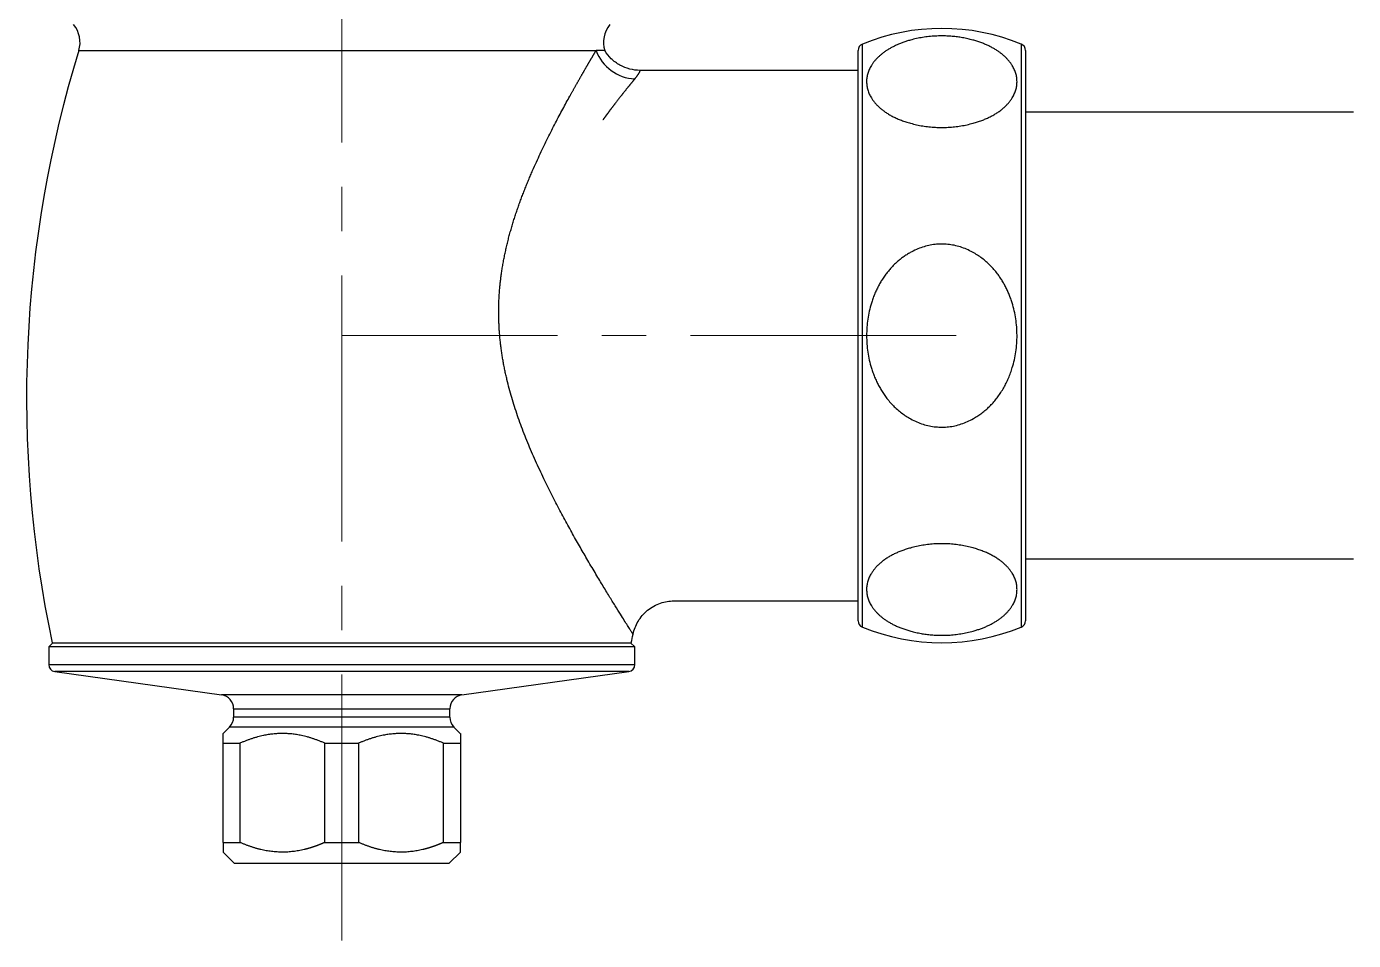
# Model space of a CAD drawing. Header units: millimetres. Extents: x 4257 to 5098, y 860 to 1455.
# Drawn here: x 4437.1 to 4532.2, y 1268.4 to 1333.8 of the extents above; entities that cross this region are included whole.
import ezdxf

# ---------------------------------------------------------------- set-up
doc = ezdxf.new("R2010")
doc.units = ezdxf.units.MM
doc.linetypes.add('CENTER2', pattern=[28.575, 19.05, -3.175, 3.175, -3.175])

msp = doc.modelspace()

# ---------------------------------------------------------------- linework, layer by layer
at = {"color": 1, "linetype": 'CENTER2', "lineweight": 18}
for p, q in [((4459.692, 1268.356), (4459.692, 1428.682)), ((4503.726, 1311.68), (4459.692, 1311.68))]:
    msp.add_line(p, q, dxfattribs=at)
at = {"lineweight": 25}
for p, q in [((4497.002, 1290.799), (4497.002, 1332.561)), ((4508.381, 1332.561), (4508.381, 1290.799)), ((4440.848, 1332.092), (4477.915, 1332.092)), ((4496.692, 1291.261), (4496.692, 1332.098)), ((4508.692, 1332.098), (4508.692, 1291.261)), ((4496.691, 1330.68), (4481.08, 1330.68)), ((4532.191, 1327.68), (4508.692, 1327.68)), ((4508.692, 1295.68), (4532.191, 1295.68)), ((4483.503, 1292.68), (4496.692, 1292.68)), ((4438.992, 1289.68), (4438.692, 1289.38)), ((4438.942, 1289.68), (4480.442, 1289.68)), ((4480.692, 1289.38), (4480.392, 1289.68)), ((4438.692, 1289.38), (4438.692, 1288.115)), ((4480.692, 1289.38), (4438.692, 1289.38)), ((4480.692, 1288.115), (4480.692, 1289.38)), ((4438.692, 1288.115), (4480.692, 1288.115)), ((4439.122, 1287.619), (4451.081, 1285.939)), ((4468.302, 1285.939), (4480.261, 1287.619)), ((4459.692, 1285.939), (4451.081, 1285.939)), ((4468.302, 1285.939), (4459.692, 1285.939)), ((4451.942, 1284.948), (4451.942, 1284.344)), ((4451.942, 1284.948), (4459.692, 1284.948)), ((4459.692, 1284.948), (4467.442, 1284.948)), ((4467.442, 1284.344), (4467.442, 1284.948)), ((4459.692, 1284.344), (4451.942, 1284.344)), ((4467.442, 1284.344), (4459.692, 1284.344)), ((4451.649, 1283.637), (4451.179, 1283.167)), ((4467.734, 1283.637), (4451.649, 1283.637)), ((4468.204, 1283.167), (4467.734, 1283.637)), ((4451.192, 1275.38), (4451.192, 1282.48)), ((4451.192, 1282.48), (4452.393, 1282.48)), ((4452.393, 1282.48), (4452.393, 1275.38)), ((4458.49, 1275.38), (4458.49, 1282.48)), ((4458.49, 1282.48), (4460.893, 1282.48)), ((4460.893, 1282.48), (4460.893, 1275.38)), ((4466.99, 1275.38), (4466.99, 1282.48)), ((4466.99, 1282.48), (4468.192, 1282.48)), ((4468.192, 1282.48), (4468.192, 1275.38)), ((4451.192, 1275.38), (4452.393, 1275.38)), ((4458.49, 1275.38), (4460.893, 1275.38)), ((4466.99, 1275.38), (4468.192, 1275.38)), ((4451.192, 1274.68), (4451.992, 1273.88)), ((4467.392, 1273.88), (4468.192, 1274.68)), ((4451.992, 1273.88), (4459.692, 1273.88)), ((4459.692, 1273.88), (4467.392, 1273.88))]:
    msp.add_line(p, q, dxfattribs=at)
for centre, radius, start, end in [((4438.937, 1332.681), 2, 342.87666, 39.53889), ((4480.446, 1332.681), 2, 140.46111, 197.12334), ((4502.692, 1318.655), 15.025, 67.74945, 112.25055), ((4497.192, 1332.098), 0.5, 112.25055, 180), ((4508.192, 1332.098), 0.5, 0, 67.74945), ((4521.603, 1307.213), 84.5, 162.87666, 191.9751), ((4497.192, 1291.261), 0.5, 180, 247.74945), ((4502.692, 1304.705), 15.025, 247.74945, 292.25055), ((4508.192, 1291.261), 0.5, 292.25055, 0), ((4397.78, 1307.213), 84.5, 348.0249, 348.44383), ((4439.192, 1288.115), 0.5, 180, 262), ((4480.192, 1288.115), 0.5, 278, 0), ((4450.942, 1284.948), 1, 0, 82), ((4468.442, 1284.948), 1, 98, 180), ((4450.942, 1284.344), 1, 315, 0), ((4468.442, 1284.344), 1, 180, 225)]:
    msp.add_arc(centre, radius, start, end, dxfattribs=at)
msp.add_ellipse((4480.687, 1332.975), major_axis=(2.463, -1.713), ratio=0.953526, start_param=4.080662, end_param=5.298098, dxfattribs=at)
for points, degree, knots in [([(4502.692, 1326.588), (4502.537, 1326.588), (4502.229, 1326.596), (4501.771, 1326.632), (4501.321, 1326.694), (4500.878, 1326.779), (4500.474, 1326.88), (4500.112, 1326.989), (4499.791, 1327.101), (4499.489, 1327.224), (4499.205, 1327.358), (4498.939, 1327.503), (4498.737, 1327.63), (4498.59, 1327.732), (4498.489, 1327.806), (4498.392, 1327.881), (4498.299, 1327.957), (4498.211, 1328.035), (4498.126, 1328.113), (4498.045, 1328.194), (4497.969, 1328.275), (4497.896, 1328.358), (4497.828, 1328.442), (4497.763, 1328.528), (4497.703, 1328.615), (4497.605, 1328.766), (4497.488, 1328.984), (4497.38, 1329.273), (4497.316, 1329.567), (4497.295, 1329.865), (4497.315, 1330.162), (4497.379, 1330.455), (4497.485, 1330.742), (4497.614, 1330.985), (4497.746, 1331.184), (4497.867, 1331.342), (4498.002, 1331.495), (4498.151, 1331.645), (4498.314, 1331.79), (4498.491, 1331.931), (4498.649, 1332.043), (4498.781, 1332.13), (4498.88, 1332.192), (4498.983, 1332.252), (4499.089, 1332.311), (4499.197, 1332.368), (4499.308, 1332.424), (4499.423, 1332.477), (4499.54, 1332.53), (4499.66, 1332.58), (4499.783, 1332.629), (4499.91, 1332.676), (4500.039, 1332.721), (4500.171, 1332.765), (4500.306, 1332.807), (4500.538, 1332.873), (4500.871, 1332.956), (4501.313, 1333.04), (4501.761, 1333.1), (4502.215, 1333.136), (4502.647, 1333.148), (4503.055, 1333.14), (4503.435, 1333.116), (4503.811, 1333.076), (4504.184, 1333.019), (4504.554, 1332.945), (4504.896, 1332.859), (4505.209, 1332.767), (4505.491, 1332.671), (4505.758, 1332.567), (4506.011, 1332.455), (4506.251, 1332.336), (4506.476, 1332.21), (4506.648, 1332.101), (4506.776, 1332.013), (4506.864, 1331.95), (4506.949, 1331.885), (4507.031, 1331.819), (4507.11, 1331.753), (4507.185, 1331.685), (4507.258, 1331.616), (4507.328, 1331.546), (4507.395, 1331.476), (4507.459, 1331.404), (4507.52, 1331.331), (4507.578, 1331.258), (4507.633, 1331.183), (4507.685, 1331.107), (4507.778, 1330.963), (4507.893, 1330.747), (4508.002, 1330.458), (4508.067, 1330.165), (4508.088, 1329.869), (4508.068, 1329.573), (4508.004, 1329.279), (4507.896, 1328.991), (4507.761, 1328.738), (4507.614, 1328.519), (4507.468, 1328.335), (4507.304, 1328.157), (4507.121, 1327.986), (4506.919, 1327.821), (4506.737, 1327.691), (4506.584, 1327.591), (4506.468, 1327.521), (4506.349, 1327.452), (4506.225, 1327.386), (4506.098, 1327.322), (4505.967, 1327.261), (4505.832, 1327.201), (4505.693, 1327.144), (4505.55, 1327.089), (4505.403, 1327.037), (4505.252, 1326.987), (4505.098, 1326.939), (4504.851, 1326.868), (4504.509, 1326.782), (4504.064, 1326.695), (4503.612, 1326.633), (4503.154, 1326.596), (4502.846, 1326.588), (4502.692, 1326.588)], 3, [0, 0, 0, 0, 0.012295, 0.024551, 0.036892, 0.049438, 0.062299, 0.072762, 0.08315, 0.09351, 0.103893, 0.114346, 0.124917, 0.129675, 0.134427, 0.139176, 0.143927, 0.148682, 0.153444, 0.158219, 0.163008, 0.167815, 0.172645, 0.1775, 0.182384, 0.187299, 0.202863, 0.218422, 0.234087, 0.249969, 0.265846, 0.281476, 0.296967, 0.312429, 0.321489, 0.330457, 0.339355, 0.348205, 0.357029, 0.36585, 0.374689, 0.378931, 0.383153, 0.387356, 0.391545, 0.395722, 0.399891, 0.404054, 0.408214, 0.412376, 0.416541, 0.420713, 0.424896, 0.429092, 0.433305, 0.437538, 0.450405, 0.462927, 0.475213, 0.487379, 0.499548, 0.509696, 0.519841, 0.530057, 0.540413, 0.550976, 0.561809, 0.570914, 0.579929, 0.588884, 0.597811, 0.606741, 0.615705, 0.624734, 0.628847, 0.632958, 0.637068, 0.641181, 0.645299, 0.649423, 0.653557, 0.657702, 0.661861, 0.666037, 0.670231, 0.674445, 0.678682, 0.682945, 0.687234, 0.70285, 0.718422, 0.734059, 0.749873, 0.765677, 0.7813, 0.79685, 0.812439, 0.823087, 0.833586, 0.84397, 0.854274, 0.864535, 0.874788, 0.879672, 0.884529, 0.889363, 0.894179, 0.898982, 0.903775, 0.908565, 0.913355, 0.918151, 0.922958, 0.92778, 0.932622, 0.937489, 0.950442, 0.963054, 0.975437, 0.987711, 1, 1, 1, 1]), ([(4480.567, 1290.281), (4480.567, 1290.281), (4480.551, 1290.305), (4480.477, 1290.42), (4480.35, 1290.621), (4480.171, 1290.905), (4479.942, 1291.271), (4479.65, 1291.739), (4479.29, 1292.316), (4478.859, 1293.014), (4478.375, 1293.81), (4477.84, 1294.703), (4477.37, 1295.5), (4476.992, 1296.151), (4476.722, 1296.62), (4476.447, 1297.103), (4476.169, 1297.598), (4475.888, 1298.106), (4475.605, 1298.627), (4475.321, 1299.161), (4475.035, 1299.707), (4474.749, 1300.267), (4474.463, 1300.839), (4474.171, 1301.439), (4473.875, 1302.063), (4473.579, 1302.708), (4473.294, 1303.353), (4473.022, 1303.999), (4472.762, 1304.645), (4472.517, 1305.292), (4472.286, 1305.939), (4472.071, 1306.587), (4471.873, 1307.235), (4471.691, 1307.883), (4471.553, 1308.43), (4471.45, 1308.874), (4471.377, 1309.213), (4471.309, 1309.551), (4471.247, 1309.889), (4471.191, 1310.227), (4471.14, 1310.563), (4471.095, 1310.9), (4471.056, 1311.235), (4471.022, 1311.57), (4470.994, 1311.904), (4470.972, 1312.238), (4470.955, 1312.57), (4470.945, 1312.903), (4470.94, 1313.234), (4470.94, 1313.565), (4470.947, 1313.895), (4470.958, 1314.225), (4470.976, 1314.554), (4470.999, 1314.882), (4471.027, 1315.21), (4471.061, 1315.536), (4471.101, 1315.862), (4471.145, 1316.188), (4471.197, 1316.525), (4471.257, 1316.875), (4471.324, 1317.236), (4471.398, 1317.596), (4471.477, 1317.954), (4471.561, 1318.311), (4471.651, 1318.667), (4471.746, 1319.021), (4471.846, 1319.374), (4471.95, 1319.725), (4472.06, 1320.076), (4472.174, 1320.424), (4472.292, 1320.772), (4472.415, 1321.118), (4472.541, 1321.462), (4472.671, 1321.805), (4472.805, 1322.147), (4472.942, 1322.488), (4473.082, 1322.827), (4473.225, 1323.164), (4473.501, 1323.803), (4473.914, 1324.716), (4474.463, 1325.855), (4475.005, 1326.921), (4475.533, 1327.913), (4475.884, 1328.554), (4476.076, 1328.899), (4476.119, 1328.978), (4476.162, 1329.055), (4476.205, 1329.131), (4476.247, 1329.207), (4476.289, 1329.282), (4476.33, 1329.356), (4476.371, 1329.43), (4476.412, 1329.502), (4476.452, 1329.574), (4476.492, 1329.645), (4476.532, 1329.715), (4476.571, 1329.784), (4476.61, 1329.853), (4476.648, 1329.921), (4476.686, 1329.988), (4476.724, 1330.054), (4476.761, 1330.119), (4476.798, 1330.184), (4476.835, 1330.248), (4476.871, 1330.311), (4476.906, 1330.373), (4476.942, 1330.435), (4476.977, 1330.495), (4477.011, 1330.555), (4477.045, 1330.614), (4477.079, 1330.673), (4477.112, 1330.73), (4477.145, 1330.787), (4477.178, 1330.843), (4477.21, 1330.898), (4477.241, 1330.952), (4477.273, 1331.006), (4477.304, 1331.059), (4477.334, 1331.111), (4477.364, 1331.162), (4477.394, 1331.213), (4477.423, 1331.262), (4477.452, 1331.311), (4477.48, 1331.359), (4477.508, 1331.407), (4477.535, 1331.453), (4477.562, 1331.499), (4477.589, 1331.544), (4477.615, 1331.588), (4477.641, 1331.631), (4477.666, 1331.674), (4477.691, 1331.716), (4477.715, 1331.757), (4477.739, 1331.797), (4477.763, 1331.837), (4477.786, 1331.876), (4477.809, 1331.914), (4477.831, 1331.951), (4477.852, 1331.987), (4477.874, 1332.023), (4477.894, 1332.058), (4477.908, 1332.081), (4477.915, 1332.092)], 3, [0, 0, 0, 0, 0.018181, 0.037763, 0.057434, 0.077303, 0.097473, 0.118041, 0.141569, 0.165484, 0.189893, 0.214894, 0.240577, 0.251883, 0.2632, 0.274531, 0.285882, 0.297258, 0.308665, 0.320108, 0.331591, 0.343121, 0.354702, 0.366339, 0.378938, 0.39133, 0.403523, 0.415526, 0.427346, 0.438994, 0.45048, 0.461814, 0.473009, 0.484077, 0.495031, 0.500728, 0.506387, 0.51201, 0.517599, 0.523157, 0.528687, 0.53419, 0.53967, 0.545129, 0.55057, 0.555994, 0.561406, 0.566807, 0.5722, 0.577588, 0.582973, 0.588358, 0.593745, 0.599138, 0.604538, 0.609948, 0.61537, 0.620807, 0.626262, 0.632386, 0.638528, 0.64469, 0.650875, 0.657086, 0.663325, 0.669594, 0.675895, 0.682232, 0.688605, 0.695017, 0.70147, 0.707966, 0.714507, 0.721093, 0.727727, 0.73441, 0.741143, 0.747929, 0.754767, 0.780148, 0.805223, 0.830061, 0.854729, 0.879297, 0.881503, 0.883703, 0.885897, 0.888085, 0.890268, 0.892445, 0.894617, 0.896783, 0.898944, 0.9011, 0.903251, 0.905396, 0.907536, 0.909672, 0.911802, 0.913928, 0.916049, 0.918165, 0.920277, 0.922384, 0.924486, 0.926585, 0.928679, 0.930769, 0.932855, 0.934937, 0.937015, 0.939089, 0.941159, 0.943226, 0.945289, 0.947349, 0.949406, 0.951459, 0.953509, 0.955556, 0.957599, 0.95964, 0.961678, 0.963714, 0.965747, 0.967777, 0.969805, 0.97183, 0.973853, 0.975875, 0.977894, 0.979911, 0.981926, 0.98394, 0.985952, 0.987963, 0.989972, 0.99198, 0.993986, 0.995992, 0.997996, 1, 1, 1, 1]), ([(4481.08, 1330.68), (4480.826, 1330.681), (4480.327, 1330.743), (4479.608, 1331.027), (4478.987, 1331.486), (4478.67, 1331.877), (4478.535, 1332.092)], 3, [0, 0, 0, 0, 0.245949, 0.5, 0.754051, 1, 1, 1, 1]), ([(4481.08, 1330.68), (4481.08, 1330.68), (4481.077, 1330.672), (4481.063, 1330.641), (4481.04, 1330.592), (4481.015, 1330.545), (4480.996, 1330.511), (4480.986, 1330.494), (4480.975, 1330.477), (4480.965, 1330.459), (4480.953, 1330.44), (4480.941, 1330.421), (4480.928, 1330.401), (4480.915, 1330.381), (4480.901, 1330.36), (4480.886, 1330.338), (4480.871, 1330.316), (4480.855, 1330.294), (4480.839, 1330.271), (4480.822, 1330.247), (4480.805, 1330.223), (4480.787, 1330.199), (4480.768, 1330.174), (4480.749, 1330.149), (4480.729, 1330.124), (4480.709, 1330.098), (4480.694, 1330.08), (4480.687, 1330.071)], 3, [0, 0, 0, 0, 0.13579, 0.264488, 0.385218, 0.498022, 0.523611, 0.549027, 0.574269, 0.59934, 0.624239, 0.648968, 0.673526, 0.697916, 0.722137, 0.746191, 0.770079, 0.793801, 0.817358, 0.840751, 0.863982, 0.887051, 0.909958, 0.932706, 0.955295, 0.977726, 1, 1, 1, 1]), ([(4480.687, 1330.071), (4480.582, 1329.941), (4480.456, 1329.786), (4480.161, 1329.421), (4479.992, 1329.211), (4479.613, 1328.73), (4479.401, 1328.459), (4479.053, 1328.003), (4478.932, 1327.843), (4478.742, 1327.59), (4478.644, 1327.46), (4478.528, 1327.303), (4478.469, 1327.223), (4478.439, 1327.182), (4478.424, 1327.162), (4478.416, 1327.152), (4478.413, 1327.147), (4478.411, 1327.144), (4478.41, 1327.143), (4478.409, 1327.143), (4478.409, 1327.142), (4478.409, 1327.142), (4478.409, 1327.142), (4478.409, 1327.142)], 3, [0, 0, 0, 0, 0.0000076675, 0.0000076675, 0.00001533499, 0.00001533499, 0.00002300249, 0.00002300249, 0.00002683624, 0.00002683624, 0.00002875311, 0.00002971155, 0.00003019076, 0.00003043037, 0.00003055018, 0.00003061008, 0.00003064003, 0.00003065501, 0.0000306625, 0.00003066624, 0.00003066811, 0.00003066811, 0.00003066952, 0.00003066952, 0.00003066998, 0.00003066998]), ([(4497.302, 1311.68), (4497.302, 1311.879), (4497.316, 1312.273), (4497.379, 1312.859), (4497.486, 1313.434), (4497.615, 1313.919), (4497.747, 1314.318), (4497.867, 1314.632), (4498.002, 1314.938), (4498.15, 1315.235), (4498.312, 1315.523), (4498.487, 1315.803), (4498.642, 1316.024), (4498.769, 1316.191), (4498.861, 1316.307), (4498.956, 1316.42), (4499.054, 1316.53), (4499.154, 1316.637), (4499.257, 1316.742), (4499.363, 1316.843), (4499.471, 1316.942), (4499.582, 1317.038), (4499.696, 1317.13), (4499.812, 1317.22), (4499.931, 1317.307), (4500.052, 1317.391), (4500.177, 1317.472), (4500.303, 1317.55), (4500.53, 1317.68), (4500.86, 1317.846), (4501.303, 1318.018), (4501.751, 1318.143), (4502.205, 1318.218), (4502.663, 1318.245), (4503.121, 1318.224), (4503.577, 1318.154), (4504.027, 1318.035), (4504.472, 1317.867), (4504.88, 1317.668), (4505.247, 1317.45), (4505.572, 1317.225), (4505.878, 1316.977), (4506.164, 1316.709), (4506.432, 1316.42), (4506.629, 1316.175), (4506.768, 1315.985), (4506.856, 1315.858), (4506.941, 1315.729), (4507.023, 1315.598), (4507.102, 1315.465), (4507.179, 1315.33), (4507.252, 1315.193), (4507.322, 1315.053), (4507.389, 1314.912), (4507.453, 1314.769), (4507.515, 1314.623), (4507.573, 1314.476), (4507.628, 1314.326), (4507.681, 1314.175), (4507.774, 1313.886), (4507.89, 1313.457), (4508, 1312.88), (4508.066, 1312.294), (4508.088, 1311.702), (4508.069, 1311.111), (4508.006, 1310.525), (4507.9, 1309.949), (4507.767, 1309.442), (4507.621, 1309.005), (4507.476, 1308.637), (4507.313, 1308.281), (4507.131, 1307.938), (4506.93, 1307.608), (4506.749, 1307.346), (4506.597, 1307.147), (4506.482, 1307.005), (4506.363, 1306.867), (4506.241, 1306.734), (4506.114, 1306.605), (4505.983, 1306.481), (4505.849, 1306.361), (4505.71, 1306.246), (4505.568, 1306.135), (4505.422, 1306.029), (4505.272, 1305.927), (4505.118, 1305.83), (4504.872, 1305.687), (4504.532, 1305.515), (4504.088, 1305.342), (4503.638, 1305.217), (4503.181, 1305.141), (4502.719, 1305.114), (4502.257, 1305.136), (4501.798, 1305.206), (4501.346, 1305.325), (4500.901, 1305.492), (4500.495, 1305.691), (4500.13, 1305.909), (4499.807, 1306.135), (4499.502, 1306.383), (4499.216, 1306.653), (4498.948, 1306.944), (4498.747, 1307.194), (4498.603, 1307.392), (4498.509, 1307.529), (4498.417, 1307.668), (4498.33, 1307.81), (4498.246, 1307.954), (4498.165, 1308.101), (4498.088, 1308.249), (4498.015, 1308.4), (4497.945, 1308.553), (4497.878, 1308.709), (4497.815, 1308.866), (4497.755, 1309.026), (4497.699, 1309.188), (4497.604, 1309.483), (4497.488, 1309.917), (4497.38, 1310.495), (4497.316, 1311.084), (4497.302, 1311.48), (4497.302, 1311.68)], 3, [0, 0, 0, 0, 0.015848, 0.031463, 0.046953, 0.062427, 0.071459, 0.080396, 0.089259, 0.09807, 0.106852, 0.115625, 0.124412, 0.128368, 0.132308, 0.136233, 0.140146, 0.14405, 0.147948, 0.151841, 0.155733, 0.159626, 0.163523, 0.167425, 0.171337, 0.17526, 0.179197, 0.18315, 0.187122, 0.200042, 0.212601, 0.224907, 0.237078, 0.249238, 0.261412, 0.273599, 0.285923, 0.298504, 0.31145, 0.322047, 0.33253, 0.342949, 0.353354, 0.363795, 0.374319, 0.37843, 0.382538, 0.386647, 0.390758, 0.394874, 0.398998, 0.40313, 0.407275, 0.411434, 0.415609, 0.419802, 0.424017, 0.428254, 0.432517, 0.436807, 0.452407, 0.467961, 0.483579, 0.49937, 0.515148, 0.530748, 0.54628, 0.561854, 0.572499, 0.582994, 0.593374, 0.603675, 0.613931, 0.624178, 0.629059, 0.633912, 0.638743, 0.643556, 0.648354, 0.653145, 0.657931, 0.662717, 0.667509, 0.672312, 0.677129, 0.681966, 0.686829, 0.699762, 0.712355, 0.724718, 0.73697, 0.749236, 0.761529, 0.773793, 0.786152, 0.798726, 0.811625, 0.822161, 0.832612, 0.84303, 0.853462, 0.86396, 0.874571, 0.879009, 0.883442, 0.887873, 0.892303, 0.896736, 0.901175, 0.905622, 0.91008, 0.914553, 0.919043, 0.923553, 0.928086, 0.932644, 0.93723, 0.952816, 0.968399, 0.98409, 1, 1, 1, 1]), ([(4502.692, 1296.772), (4502.846, 1296.772), (4503.154, 1296.764), (4503.612, 1296.727), (4504.062, 1296.666), (4504.506, 1296.581), (4504.909, 1296.48), (4505.272, 1296.371), (4505.592, 1296.259), (4505.894, 1296.136), (4506.178, 1296.001), (4506.444, 1295.856), (4506.646, 1295.73), (4506.793, 1295.628), (4506.894, 1295.554), (4506.991, 1295.479), (4507.084, 1295.403), (4507.173, 1295.325), (4507.257, 1295.246), (4507.338, 1295.166), (4507.414, 1295.085), (4507.487, 1295.002), (4507.555, 1294.918), (4507.62, 1294.832), (4507.68, 1294.745), (4507.778, 1294.594), (4507.895, 1294.375), (4508.003, 1294.087), (4508.067, 1293.792), (4508.088, 1293.494), (4508.068, 1293.198), (4508.004, 1292.905), (4507.898, 1292.618), (4507.769, 1292.375), (4507.637, 1292.176), (4507.516, 1292.018), (4507.381, 1291.864), (4507.232, 1291.715), (4507.069, 1291.57), (4506.892, 1291.429), (4506.734, 1291.316), (4506.602, 1291.23), (4506.503, 1291.168), (4506.4, 1291.108), (4506.295, 1291.049), (4506.186, 1290.992), (4506.075, 1290.936), (4505.96, 1290.882), (4505.843, 1290.83), (4505.723, 1290.78), (4505.6, 1290.731), (4505.473, 1290.684), (4505.344, 1290.638), (4505.212, 1290.595), (4505.077, 1290.553), (4504.845, 1290.487), (4504.512, 1290.404), (4504.071, 1290.32), (4503.622, 1290.26), (4503.168, 1290.224), (4502.736, 1290.211), (4502.329, 1290.219), (4501.949, 1290.243), (4501.572, 1290.284), (4501.199, 1290.341), (4500.83, 1290.415), (4500.487, 1290.501), (4500.174, 1290.593), (4499.893, 1290.689), (4499.625, 1290.793), (4499.372, 1290.905), (4499.133, 1291.024), (4498.907, 1291.15), (4498.735, 1291.259), (4498.608, 1291.346), (4498.519, 1291.41), (4498.434, 1291.475), (4498.353, 1291.54), (4498.274, 1291.607), (4498.198, 1291.675), (4498.125, 1291.744), (4498.055, 1291.813), (4497.988, 1291.884), (4497.924, 1291.956), (4497.863, 1292.029), (4497.805, 1292.102), (4497.75, 1292.177), (4497.698, 1292.253), (4497.605, 1292.397), (4497.49, 1292.612), (4497.381, 1292.901), (4497.316, 1293.195), (4497.295, 1293.491), (4497.315, 1293.787), (4497.38, 1294.081), (4497.487, 1294.369), (4497.622, 1294.622), (4497.769, 1294.841), (4497.915, 1295.025), (4498.079, 1295.202), (4498.262, 1295.374), (4498.464, 1295.538), (4498.647, 1295.669), (4498.799, 1295.769), (4498.915, 1295.839), (4499.034, 1295.908), (4499.158, 1295.974), (4499.285, 1296.038), (4499.416, 1296.099), (4499.551, 1296.159), (4499.69, 1296.216), (4499.833, 1296.27), (4499.98, 1296.323), (4500.131, 1296.373), (4500.286, 1296.421), (4500.532, 1296.492), (4500.874, 1296.578), (4501.319, 1296.664), (4501.771, 1296.727), (4502.229, 1296.764), (4502.537, 1296.772), (4502.692, 1296.772)], 3, [0, 0, 0, 0, 0.012295, 0.024551, 0.036892, 0.049438, 0.062299, 0.072762, 0.08315, 0.09351, 0.103893, 0.114346, 0.124917, 0.129675, 0.134427, 0.139176, 0.143927, 0.148682, 0.153444, 0.158219, 0.163008, 0.167815, 0.172645, 0.1775, 0.182384, 0.187299, 0.202863, 0.218422, 0.234087, 0.249969, 0.265846, 0.281476, 0.296967, 0.312429, 0.321489, 0.330457, 0.339355, 0.348205, 0.357029, 0.36585, 0.374689, 0.378931, 0.383153, 0.387356, 0.391545, 0.395722, 0.399891, 0.404054, 0.408214, 0.412376, 0.416541, 0.420713, 0.424896, 0.429092, 0.433305, 0.437538, 0.450405, 0.462927, 0.475213, 0.487379, 0.499548, 0.509696, 0.519841, 0.530057, 0.540413, 0.550976, 0.561809, 0.570914, 0.579929, 0.588884, 0.597811, 0.606741, 0.615705, 0.624734, 0.628847, 0.632958, 0.637068, 0.641181, 0.645299, 0.649423, 0.653557, 0.657702, 0.661861, 0.666037, 0.670231, 0.674445, 0.678682, 0.682945, 0.687234, 0.70285, 0.718422, 0.734059, 0.749873, 0.765677, 0.7813, 0.79685, 0.812439, 0.823087, 0.833586, 0.84397, 0.854274, 0.864535, 0.874788, 0.879672, 0.884529, 0.889363, 0.894179, 0.898982, 0.903775, 0.908565, 0.913355, 0.918151, 0.922958, 0.92778, 0.932622, 0.937489, 0.950442, 0.963054, 0.975437, 0.987711, 1, 1, 1, 1]), ([(4480.567, 1290.281), (4480.639, 1290.617), (4480.88, 1291.248), (4481.568, 1292.054), (4482.496, 1292.566), (4483.162, 1292.677), (4483.506, 1292.68)], 3, [0, 0, 0, 0, 0.242533, 0.5, 0.757467, 1, 1, 1, 1]), ([(4480.261, 1287.619), (4480.261, 1287.619), (4480.228, 1287.619), (4480.096, 1287.619), (4479.997, 1287.619), (4479.735, 1287.619), (4479.571, 1287.619), (4479.18, 1287.619), (4478.953, 1287.619), (4478.438, 1287.619), (4478.15, 1287.619), (4477.515, 1287.619), (4477.169, 1287.619), (4476.421, 1287.619), (4476.019, 1287.619), (4475.165, 1287.619), (4474.712, 1287.619), (4473.76, 1287.619), (4473.261, 1287.619), (4472.22, 1287.619), (4471.679, 1287.619), (4470.56, 1287.619), (4469.982, 1287.619), (4468.794, 1287.619), (4468.185, 1287.619), (4466.941, 1287.619), (4466.307, 1287.619), (4465.018, 1287.619), (4464.365, 1287.619), (4463.044, 1287.619), (4462.378, 1287.619), (4461.038, 1287.619), (4460.365, 1287.619), (4459.018, 1287.619), (4458.345, 1287.619), (4457.005, 1287.619), (4456.339, 1287.619), (4455.018, 1287.619), (4454.365, 1287.619), (4453.076, 1287.619), (4452.442, 1287.619), (4451.198, 1287.619), (4450.589, 1287.619), (4449.401, 1287.619), (4448.823, 1287.619), (4447.704, 1287.619), (4447.163, 1287.619), (4446.122, 1287.619), (4445.623, 1287.619), (4444.671, 1287.619), (4444.218, 1287.619), (4443.364, 1287.619), (4442.963, 1287.619), (4442.215, 1287.619), (4441.868, 1287.619), (4441.233, 1287.619), (4440.945, 1287.619), (4440.43, 1287.619), (4440.203, 1287.619), (4439.812, 1287.619), (4439.649, 1287.619), (4439.386, 1287.619), (4439.287, 1287.619), (4439.155, 1287.619), (4439.122, 1287.619), (4439.122, 1287.619)], 3, [0, 0, 0, 0, 0.031162, 0.031162, 0.062418, 0.062418, 0.093674, 0.093674, 0.12493, 0.12493, 0.156186, 0.156186, 0.187441, 0.187441, 0.218697, 0.218697, 0.249953, 0.249953, 0.281209, 0.281209, 0.312465, 0.312465, 0.343721, 0.343721, 0.374977, 0.374977, 0.406232, 0.406232, 0.437488, 0.437488, 0.468744, 0.468744, 0.5, 0.5, 0.531256, 0.531256, 0.562512, 0.562512, 0.593768, 0.593768, 0.625023, 0.625023, 0.656279, 0.656279, 0.687535, 0.687535, 0.718791, 0.718791, 0.750047, 0.750047, 0.781303, 0.781303, 0.812559, 0.812559, 0.843814, 0.843814, 0.87507, 0.87507, 0.906326, 0.906326, 0.937582, 0.937582, 0.968838, 0.968838, 1, 1, 1, 1]), ([(4451.192, 1282.48), (4451.192, 1283.18), (4451.192, 1283.18), (4451.192, 1283.18)], 2, [0, 0, 0, 0.999719, 1, 1, 1]), ([(4458.49, 1282.48), (4456.904, 1283.181), (4455.438, 1283.18), (4453.976, 1283.179), (4452.393, 1282.48)], 2, [0, 0, 0, 0.5, 0.5, 1, 1, 1]), ([(4466.99, 1282.48), (4465.404, 1283.181), (4463.938, 1283.18), (4462.476, 1283.179), (4460.893, 1282.48)], 2, [0, 0, 0, 0.5, 0.5, 1, 1, 1]), ([(4468.192, 1283.18), (4468.192, 1283.18), (4468.192, 1283.18), (4468.192, 1282.48)], 2, [0, 0, 0, 0.000281, 1, 1, 1]), ([(4451.192, 1275.38), (4451.192, 1275.373), (4451.192, 1275.358), (4451.192, 1275.337), (4451.192, 1275.316), (4451.192, 1275.296), (4451.192, 1275.276), (4451.192, 1275.256), (4451.192, 1275.236), (4451.192, 1275.217), (4451.192, 1275.198), (4451.192, 1275.18), (4451.192, 1275.162), (4451.192, 1275.144), (4451.192, 1275.126), (4451.191, 1275.109), (4451.191, 1275.092), (4451.191, 1275.076), (4451.191, 1275.06), (4451.191, 1275.044), (4451.191, 1275.028), (4451.191, 1275.013), (4451.191, 1274.998), (4451.191, 1274.984), (4451.191, 1274.969), (4451.191, 1274.955), (4451.191, 1274.942), (4451.191, 1274.929), (4451.191, 1274.916), (4451.191, 1274.903), (4451.191, 1274.891), (4451.191, 1274.879), (4451.191, 1274.84), (4451.191, 1274.782), (4451.192, 1274.723), (4451.192, 1274.688), (4451.192, 1274.68), (4451.192, 1274.68), (4451.192, 1274.68)], 3, [0, 0, 0, 0, 0.016751, 0.033448, 0.050092, 0.066685, 0.083227, 0.099719, 0.116164, 0.132561, 0.148912, 0.165219, 0.181482, 0.197703, 0.213883, 0.230024, 0.246126, 0.262191, 0.27822, 0.294215, 0.310177, 0.326107, 0.342007, 0.357878, 0.373722, 0.389539, 0.405332, 0.421101, 0.436849, 0.452576, 0.468285, 0.483976, 0.499652, 0.626746, 0.751793, 0.875761, 0.999652, 1, 1, 1, 1]), ([(4458.49, 1275.38), (4458.474, 1275.373), (4458.441, 1275.358), (4458.392, 1275.337), (4458.343, 1275.316), (4458.294, 1275.296), (4458.245, 1275.276), (4458.197, 1275.256), (4458.148, 1275.236), (4458.099, 1275.217), (4458.051, 1275.198), (4458.002, 1275.179), (4457.954, 1275.161), (4457.905, 1275.143), (4457.857, 1275.126), (4457.809, 1275.109), (4457.76, 1275.092), (4457.712, 1275.075), (4457.664, 1275.059), (4457.616, 1275.043), (4457.568, 1275.027), (4457.519, 1275.012), (4457.471, 1274.997), (4457.423, 1274.983), (4457.375, 1274.968), (4457.327, 1274.955), (4457.279, 1274.941), (4457.231, 1274.928), (4457.183, 1274.915), (4457.135, 1274.902), (4457.087, 1274.89), (4457.039, 1274.878), (4456.877, 1274.839), (4456.602, 1274.781), (4456.213, 1274.723), (4455.825, 1274.687), (4455.438, 1274.676), (4455.051, 1274.688), (4454.664, 1274.723), (4454.276, 1274.782), (4453.986, 1274.843), (4453.795, 1274.89), (4453.702, 1274.914), (4453.61, 1274.939), (4453.517, 1274.966), (4453.424, 1274.993), (4453.331, 1275.022), (4453.238, 1275.052), (4453.145, 1275.084), (4453.052, 1275.116), (4452.958, 1275.15), (4452.865, 1275.185), (4452.771, 1275.222), (4452.677, 1275.26), (4452.582, 1275.298), (4452.488, 1275.338), (4452.425, 1275.366), (4452.393, 1275.38)], 3, [0, 0, 0, 0, 0.008396, 0.016765, 0.025108, 0.033425, 0.041716, 0.049982, 0.058225, 0.066443, 0.074639, 0.082812, 0.090963, 0.099093, 0.107203, 0.115292, 0.123363, 0.131415, 0.139449, 0.147465, 0.155466, 0.16345, 0.171419, 0.179373, 0.187314, 0.195242, 0.203157, 0.211061, 0.218954, 0.226837, 0.23471, 0.242575, 0.250431, 0.314033, 0.376609, 0.438644, 0.500641, 0.562528, 0.62443, 0.686845, 0.750254, 0.765426, 0.780632, 0.795877, 0.811168, 0.82651, 0.841907, 0.857365, 0.872888, 0.888482, 0.904151, 0.9199, 0.935734, 0.951656, 0.967672, 0.983785, 1, 1, 1, 1]), ([(4466.99, 1275.38), (4466.974, 1275.373), (4466.941, 1275.358), (4466.892, 1275.337), (4466.843, 1275.316), (4466.794, 1275.296), (4466.745, 1275.276), (4466.697, 1275.256), (4466.648, 1275.236), (4466.599, 1275.217), (4466.551, 1275.198), (4466.502, 1275.179), (4466.454, 1275.161), (4466.405, 1275.143), (4466.357, 1275.126), (4466.309, 1275.109), (4466.261, 1275.092), (4466.212, 1275.075), (4466.164, 1275.059), (4466.116, 1275.043), (4466.068, 1275.027), (4466.02, 1275.012), (4465.972, 1274.997), (4465.923, 1274.983), (4465.875, 1274.968), (4465.827, 1274.955), (4465.779, 1274.941), (4465.731, 1274.928), (4465.683, 1274.915), (4465.635, 1274.902), (4465.587, 1274.89), (4465.539, 1274.878), (4465.377, 1274.839), (4465.102, 1274.781), (4464.713, 1274.723), (4464.325, 1274.687), (4463.938, 1274.676), (4463.551, 1274.688), (4463.164, 1274.723), (4462.776, 1274.782), (4462.487, 1274.843), (4462.295, 1274.89), (4462.203, 1274.914), (4462.11, 1274.939), (4462.017, 1274.966), (4461.924, 1274.993), (4461.831, 1275.022), (4461.738, 1275.052), (4461.645, 1275.084), (4461.552, 1275.116), (4461.458, 1275.15), (4461.365, 1275.185), (4461.271, 1275.222), (4461.177, 1275.26), (4461.082, 1275.298), (4460.988, 1275.338), (4460.925, 1275.366), (4460.893, 1275.38)], 3, [0, 0, 0, 0, 0.008396, 0.016765, 0.025108, 0.033425, 0.041716, 0.049982, 0.058225, 0.066443, 0.074639, 0.082812, 0.090963, 0.099093, 0.107203, 0.115292, 0.123363, 0.131415, 0.139449, 0.147465, 0.155466, 0.16345, 0.171419, 0.179373, 0.187314, 0.195242, 0.203157, 0.211061, 0.218954, 0.226837, 0.23471, 0.242575, 0.250431, 0.314033, 0.376609, 0.438644, 0.500641, 0.562528, 0.62443, 0.686845, 0.750254, 0.765426, 0.780632, 0.795877, 0.811168, 0.82651, 0.841907, 0.857365, 0.872888, 0.888482, 0.904151, 0.9199, 0.935734, 0.951656, 0.967672, 0.983785, 1, 1, 1, 1]), ([(4468.192, 1274.68), (4468.192, 1274.68), (4468.192, 1274.68), (4468.191, 1274.688), (4468.192, 1274.723), (4468.192, 1274.782), (4468.192, 1274.843), (4468.192, 1274.89), (4468.192, 1274.914), (4468.192, 1274.939), (4468.192, 1274.966), (4468.192, 1274.993), (4468.192, 1275.022), (4468.192, 1275.052), (4468.192, 1275.084), (4468.192, 1275.117), (4468.192, 1275.15), (4468.192, 1275.186), (4468.192, 1275.222), (4468.192, 1275.26), (4468.192, 1275.298), (4468.192, 1275.338), (4468.192, 1275.366), (4468.192, 1275.38)], 3, [0, 0, 0, 0, 0.000349, 0.124215, 0.248174, 0.37323, 0.50035, 0.530731, 0.561178, 0.5917, 0.62231, 0.653016, 0.68383, 0.714761, 0.74582, 0.777016, 0.808359, 0.839857, 0.871521, 0.903359, 0.935379, 0.96759, 1, 1, 1, 1])]:
    msp.add_open_spline(points, degree=degree, knots=knots, dxfattribs=at)
msp.add_open_spline([(4478.535, 1332.092), (4478.535, 1332.092), (4478.31, 1332.092), (4477.915, 1332.092)], degree=3, dxfattribs=at)

doc.saveas('drawing.dxf')
